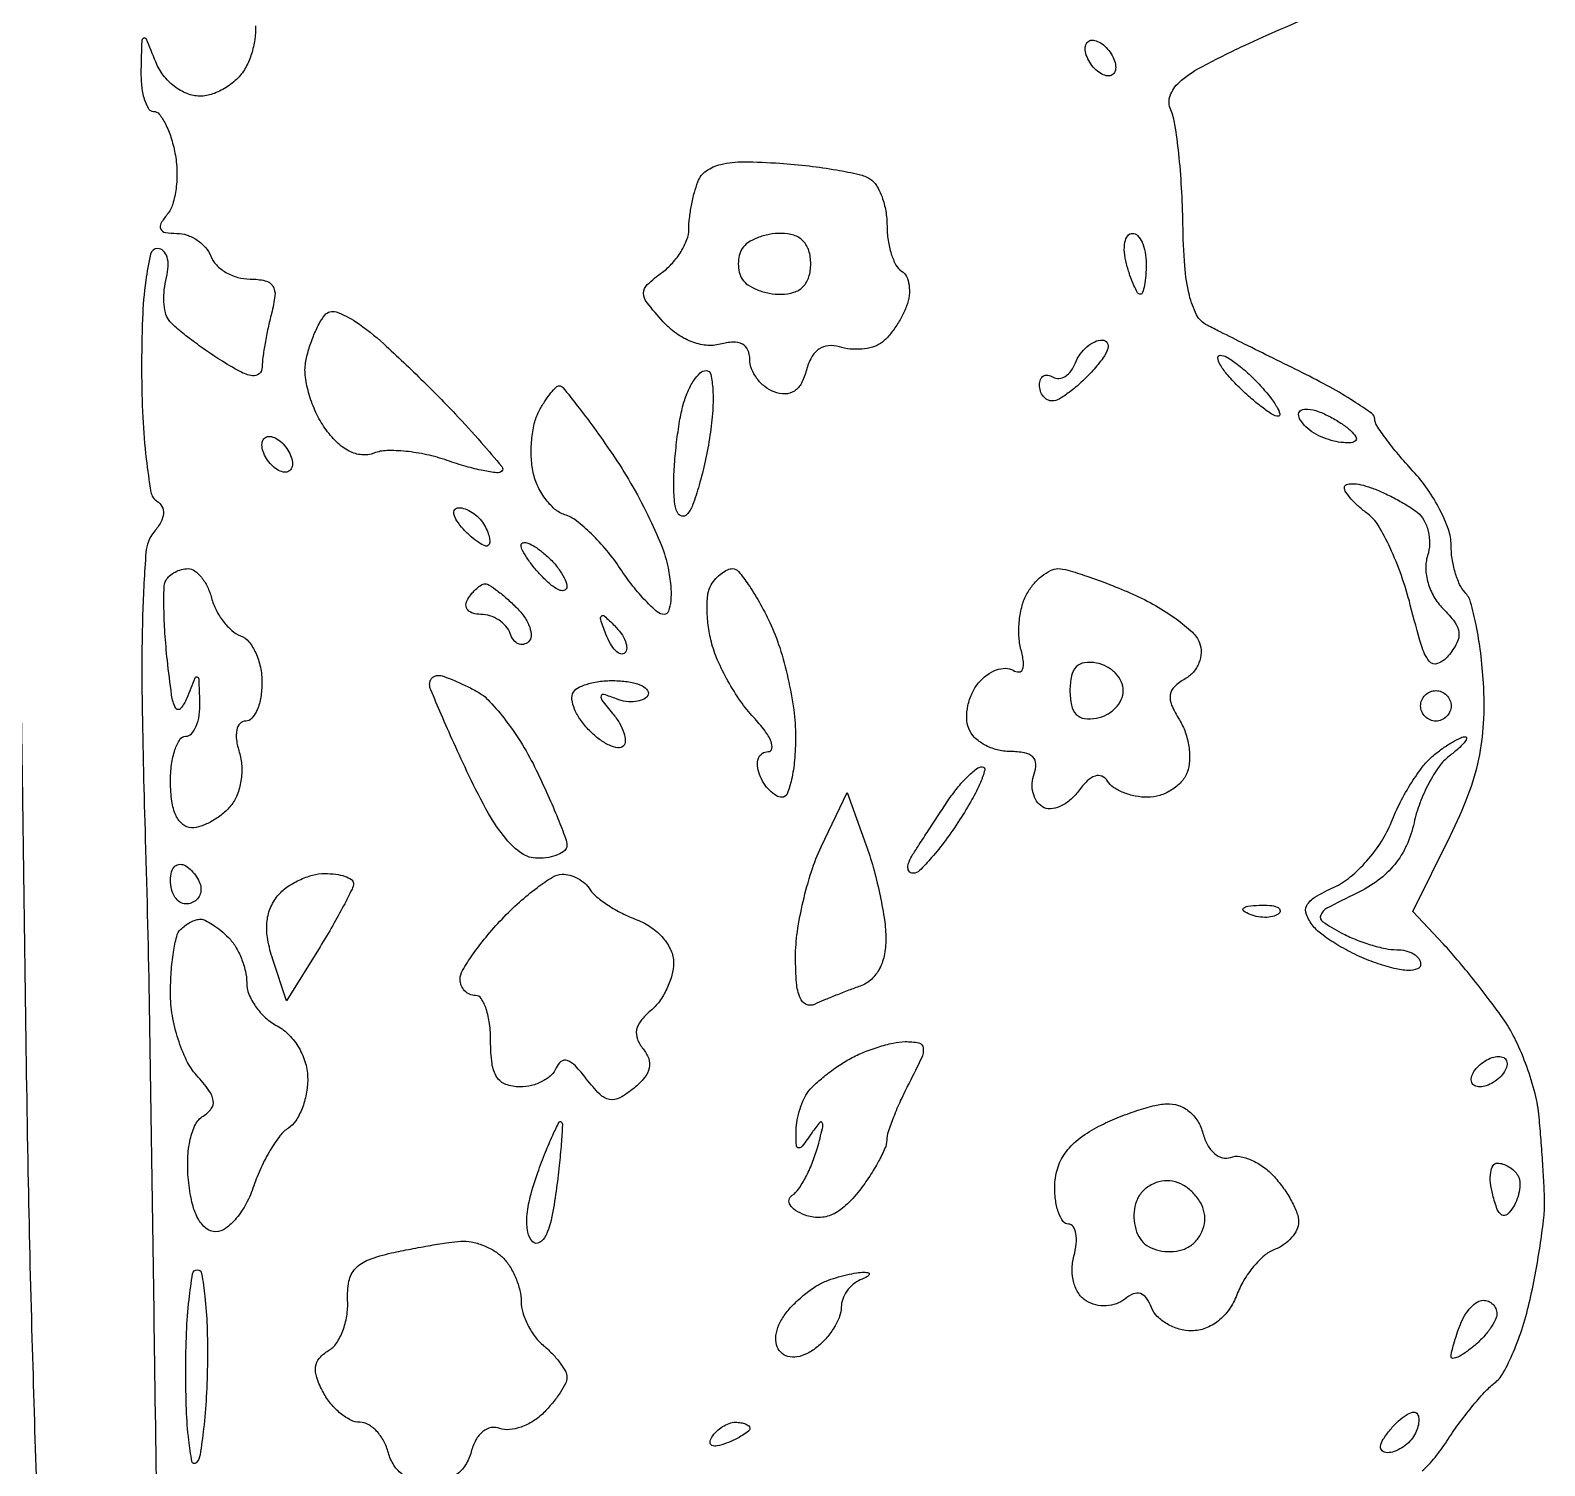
# Model space of a CAD drawing. Extents: x 0 to 102, y 0 to 135.
# Drawn here: x 70.71 to 79.11, y 29.62 to 37.59 of the extents above; entities that cross this region are included whole.
import ezdxf

# ---------------------------------------------------------------- set-up
doc = ezdxf.new("R2010")
doc.units = 0
doc.header["$MEASUREMENT"] = 0

msp = doc.modelspace()

# ---------------------------------------------------------------- linework, layer by layer
for points in [[(71.2948, 38.399682, 0.000085), (71.307258, 37.847058, 0.026541)], [(78.433529, 29.593312, 0.034637), (78.504532, 29.668891, 0.028961), (78.569136, 29.75805, -0.01548), (78.634581, 29.853692, -0.013898), (78.708128, 29.948683, -0.014083), (78.778891, 30.030215, -0.041831), (78.833295, 30.080314, 0.102384), (78.883191, 30.138819, 0.024682), (78.939198, 30.253961, 0.024312), (78.991525, 30.395221, 0.022018), (79.031873, 30.545614, 0.009092), (79.063529, 30.701857, 0.008835), (79.089814, 30.860645, 0.008774), (79.107997, 31.000995, 0.032148), (79.112208, 31.0905, 0.008768), (79.109242, 31.175688, 0.003119), (79.102111, 31.297291, 0.003094), (79.092624, 31.430692, 0.003645), (79.081939, 31.55687, 0.039247), (79.05936, 31.688233, 0.024469), (79.013526, 31.837669, 0.024499), (78.953488, 31.981467, 0.040277), (78.887446, 32.095481, 0.010119), (78.811134, 32.201082, 0.006751), (78.719697, 32.319018, 0.006798), (78.627888, 32.431029, 0.013233), (78.5511, 32.517412), (78.3819, 32.6979), (78.590327, 33.1209, 0.023161), (78.688319, 33.345436, 0.038138), (78.747317, 33.5439, 0.039892), (78.773885, 33.742517, 0.02849), (78.773047, 33.9669, 0.015633), (78.757568, 34.134751, 0.019501), (78.732282, 34.289252, 0.018079), (78.701817, 34.415177, 0.123185), (78.670371, 34.47027, -0.084368), (78.640801, 34.513916, -0.035514), (78.61601, 34.58056, -0.033853), (78.599077, 34.657204, -0.037459), (78.5934, 34.732866, 0.085031), (78.578681, 34.81879, 0.03414), (78.531272, 34.928601, 0.032549), (78.462839, 35.042534, 0.035375), (78.3819, 35.143305, -0.012), (78.300892, 35.235035, -0.016269), (78.232528, 35.321881, -0.013207), (78.180684, 35.396387, -0.146412), (78.1704, 35.430754, 0.243124), (78.154112, 35.462271, 0.011558), (78.052357, 35.530947, 0.016789), (77.922545, 35.608233, 0.011073), (77.76855, 35.688655, -0.000397), (77.605396, 35.769475, -0.000436), (77.447467, 35.848035, -0.000406), (77.312602, 35.915406, -0.002213), (77.2398, 35.952251, -0.156474), (77.181287, 36.010528, -0.060624), (77.140959, 36.11902, -0.040232), (77.115655, 36.281631, -0.014635), (77.105228, 36.514841, 0.010626), (77.097873, 36.715347, 0.012204), (77.08212, 36.906275, 0.01136), (77.061213, 37.066872, 0.066239), (77.037335, 37.148542, -0.191428), (77.034365, 37.225711, -0.126047), (77.084453, 37.300423, -0.059218), (77.203605, 37.383902, -0.013241), (77.425707, 37.495707, -0.007063), (77.620677, 37.584124, -0.005444), (77.835718, 37.675229, -0.005507)], [(71.958843, 37.613725, -0.042335), (71.954592, 37.538111, -0.040428), (71.936654, 37.458488, -0.047284), (71.90672, 37.387071, -0.071817), (71.860788, 37.324703, -0.05652), (71.795454, 37.271902, -0.057643), (71.721594, 37.236075, -0.084317), (71.650497, 37.224, -0.09606), (71.57884, 37.237895, -0.069247), (71.508042, 37.278557, -0.065374), (71.44728, 37.339902, -0.067069), (71.405036, 37.41435, 0.003715), (71.353333, 37.54027, 0.437793), (71.338453, 37.545675, 0.271587), (71.327558, 37.528433, 0.002527), (71.323162, 37.37205, 0.030459), (71.326538, 37.282915, 0.047798), (71.341329, 37.207741, 0.0615), (71.364178, 37.155549, 0.264765), (71.392538, 37.1394, -0.229032), (71.424321, 37.124035, -0.049049), (71.45844, 37.071059, -0.041985), (71.489376, 36.995852, -0.029173), (71.511937, 36.90675, -0.040199), (71.522564, 36.809917, -0.038707), (71.517789, 36.711377, -0.041294), (71.499595, 36.625316, -0.100366), (71.469141, 36.56835, 0.042493), (71.434049, 36.517718, 0.250449), (71.433102, 36.486515, 0.242025), (71.45867, 36.46766, 0.040144), (71.521596, 36.4626, -0.082472), (71.578723, 36.453113, -0.065872), (71.634715, 36.425323, -0.066389), (71.681134, 36.384212, -0.086961), (71.710206, 36.3357, 0.103398), (71.741481, 36.287172, 0.066728), (71.79454, 36.246077, 0.062921), (71.860283, 36.218276, 0.068706), (71.928918, 36.2088, -0.053508), (72.012246, 36.199857, -0.202251), (72.054248, 36.170316, -0.170461), (72.066536, 36.115638, -0.03632), (72.047922, 36.01845, 0.011812), (72.028308, 35.937675, 0.01033), (72.011556, 35.852378, 0.010441), (71.999621, 35.774672, 0.030205), (71.995755, 35.7204, -0.205922), (71.979037, 35.682649, -0.233778), (71.941393, 35.67148, -0.082259), (71.872784, 35.695367, -0.016887), (71.76195, 35.760746, -0.011354), (71.66899, 35.82291, -0.012545), (71.582048, 35.887267, -0.011985), (71.510739, 35.945676, -0.060873), (71.476219, 35.983561, -0.102515), (71.458738, 36.023449, -0.040189), (71.451009, 36.083318, -0.037644), (71.452863, 36.151483, -0.038351), (71.464936, 36.218165, 0.052136), (71.474285, 36.27936, 0.086388), (71.467794, 36.331048, 0.12411), (71.447126, 36.365201, 0.197409), (71.415971, 36.378, 0.347936), (71.376492, 36.346744, 0.024994), (71.349547, 36.199901, 0.02358), (71.331692, 35.988727, 0.009849), (71.326692, 35.702987, 0.011533), (71.333321, 35.440602, 0.017034), (71.352273, 35.211096, 0.012322), (71.378622, 35.025593, 0.216145), (71.411695, 34.976355, -0.132777), (71.4398, 34.94638, -0.144741), (71.447783, 34.907342, -0.104276), (71.433482, 34.860034, -0.047875), (71.397091, 34.806504, 0.155429), (71.350567, 34.691472, 0.011658), (71.332601, 34.350385, 0.011458), (71.329431, 33.854775, 0.003446), (71.347085, 33.100885, -0.003599), (71.369016, 32.151866, -0.000512), (71.398026, 30.20293, -0.000583), (71.427304, 27.896902, -0.000497)], [(70.697032, 29.285633, -0.11375), (70.7256, 29.3139, 0.088446), (70.75528, 29.340461, 0.09481), (70.773077, 29.375042, 0.09999), (70.776315, 29.4122, 0.110747), (70.764547, 29.446225, -0.131431), (70.744384, 29.513254, -0.000496), (70.720055, 30.327975, -0.002522), (70.698001, 31.253773, -0.001577), (70.681067, 32.337929, 0.000508), (70.666426, 33.423983, 0.000801), (70.651424, 34.355936, 0.00018), (70.63665, 35.17397, 0.034334)], [(72.77806, 29.570947, -0.088494), (72.72696, 29.624869, -0.081738), (72.695913, 29.6946, 0.059366), (72.670493, 29.759297, 0.064885), (72.631159, 29.814097, 0.073515), (72.584519, 29.851192, 0.132041), (72.53761, 29.8638, -0.116974), (72.48753, 29.875679, -0.054487), (72.431167, 29.912176, -0.049745), (72.37759, 29.965489, -0.049308), (72.335417, 30.028483, -0.037778), (72.298817, 30.111358, -0.115928), (72.292153, 30.171959, -0.150806), (72.313504, 30.219687, -0.080835), (72.363776, 30.261133, 0.11346), (72.407671, 30.302363, 0.05618), (72.443058, 30.370585, 0.051544), (72.465333, 30.453234, 0.052276), (72.470085, 30.538294, -0.058339), (72.477408, 30.645974, -0.140679), (72.512814, 30.71673, -0.118182), (72.585117, 30.765355, -0.035151), (72.7137, 30.803234, -0.006177), (72.820486, 30.825311, -0.005579), (72.931466, 30.845546, -0.005596), (73.031295, 30.861452, -0.017658), (73.09863, 30.868991, -0.069269), (73.156266, 30.865405, -0.043604), (73.221062, 30.846238, -0.043045), (73.282776, 30.815602, -0.059714), (73.33128, 30.77748, -0.058676), (73.370156, 30.728226, -0.038987), (73.402978, 30.664092, -0.039045), (73.425384, 30.595806, -0.059819), (73.4328, 30.534039, 0.074156), (73.442052, 30.472001, 0.04456), (73.470077, 30.40287, 0.043569), (73.511136, 30.337567, 0.057488), (73.5597, 30.2868, -0.02911), (73.608269, 30.24147, -0.032564), (73.649323, 30.192386, -0.03449), (73.67822, 30.14655, -0.124017), (73.6866, 30.113284, -0.117377), (73.67836, 30.078669, -0.028096), (73.648604, 30.027123, -0.027343), (73.606763, 29.970263, -0.024087), (73.557252, 29.915737, -0.055817), (73.499357, 29.869503, -0.055636), (73.432608, 29.837161, -0.060942), (73.367439, 29.822703, -0.116266), (73.31457, 29.829879, 0.142426), (73.266398, 29.833909, 0.12268), (73.220368, 29.812035, 0.096646), (73.181856, 29.765404, 0.06054), (73.155738, 29.699385, -0.077719), (73.124168, 29.626928, -0.089808), (73.073157, 29.571637, -0.088603)]]:
    msp.add_lwpolyline(points, format="xyb")
for points in [[(76.6476, 37.5201, -0.064269), (76.679962, 37.493827, -0.051777), (76.707349, 37.458322, -0.053414), (76.725979, 37.419442, -0.085235), (76.7322, 37.383214, -0.117858), (76.725496, 37.35517, -0.186277), (76.707349, 37.338824, -0.154201), (76.67995, 37.33721, -0.076764), (76.6476, 37.3509, -0.064269), (76.615238, 37.377173, -0.051777), (76.587851, 37.412678, -0.053414), (76.569221, 37.451558, -0.085235), (76.563, 37.487786, -0.117858), (76.569704, 37.51583, -0.186277), (76.587851, 37.532176, -0.154201), (76.61525, 37.53379, -0.076764)], [(74.869087, 36.851594, -0.011632), (75.031128, 36.836445, -0.013876), (75.182972, 36.814391, -0.012672), (75.309141, 36.789167, -0.082916), (75.368713, 36.76481, -0.119221), (75.404987, 36.728136, -0.048512), (75.435445, 36.664373, -0.044371), (75.456209, 36.586318, -0.042855), (75.4632, 36.5049, 0.036906), (75.469172, 36.424098, 0.040938), (75.486966, 36.347892, 0.044929), (75.512988, 36.286517, 0.132368), (75.544105, 36.253384, -0.143677), (75.57103, 36.223407, -0.077016), (75.585504, 36.175376, -0.066198), (75.585896, 36.117342, -0.057005), (75.571426, 36.058041, -0.035581), (75.544248, 35.997885, -0.028456), (75.506918, 35.937323, -0.029275), (75.465707, 35.885071, -0.062287), (75.427071, 35.851181, -0.083382), (75.382324, 35.8307, -0.045235), (75.322555, 35.820289, -0.043434), (75.25808, 35.820596, -0.052466), (75.198737, 35.832404, 0.097709), (75.137226, 35.838976, 0.13266), (75.085049, 35.819804, 0.114314), (75.044305, 35.774023, 0.061032), (75.016216, 35.703223, -0.056548), (74.988201, 35.630727, -0.125505), (74.948916, 35.586955, -0.148522), (74.89823, 35.571566, -0.091829), (74.836529, 35.583002, -0.075629), (74.785024, 35.612313, -0.064678), (74.741377, 35.657032, -0.066831), (74.711856, 35.70973, -0.094573), (74.7018, 35.762418, 0.102768), (74.690908, 35.814851, 0.173017), (74.660545, 35.847295, 0.132515), (74.609523, 35.858298, 0.051212), (74.537407, 35.847144, -0.090565), (74.459887, 35.841308, -0.067642), (74.376476, 35.861771, -0.061762), (74.294495, 35.906453, -0.053261), (74.22128, 35.971818, -0.016302), (74.131881, 36.07732, -0.164688), (74.112737, 36.130772, -0.212902), (74.132713, 36.177748, -0.029462), (74.216473, 36.246917, 0.05208), (74.272684, 36.297775, 0.045166), (74.32024, 36.361511, 0.047523), (74.352769, 36.42787, 0.090446), (74.3634, 36.486157, -0.030052), (74.367006, 36.546102, -0.01721), (74.378168, 36.617728, -0.017148), (74.394405, 36.68923, -0.027211), (74.413673, 36.748972, -0.147192), (74.460583, 36.809578, -0.099875), (74.54079, 36.845466, -0.057032), (74.668273, 36.859248, -0.015929)], [(74.875993, 36.4626, 0.046881), (74.809302, 36.456333, 0.046318), (74.744663, 36.437749, 0.050262), (74.691312, 36.410449, 0.111412), (74.6595, 36.378, 0.079461), (74.64339, 36.339356, 0.059169), (74.637932, 36.2934, 0.059169), (74.64339, 36.247444, 0.079461), (74.6595, 36.2088, 0.111412), (74.691312, 36.176351, 0.050262), (74.744663, 36.149051, 0.046318), (74.809302, 36.130467, 0.046881), (74.875993, 36.1242, 0.077002), (74.946835, 36.135175, 0.12387), (74.998524, 36.167143, 0.121293), (75.02962, 36.220335, 0.072026), (75.0402, 36.2934, 0.072026), (75.02962, 36.366465, 0.121293), (74.998524, 36.419657, 0.12387), (74.946835, 36.451625, 0.077002)], [(76.82472, 36.4626, -0.206609), (76.854033, 36.449947, -0.082769), (76.878875, 36.412898, -0.063112), (76.89577, 36.358173, -0.043375), (76.9014, 36.2934, -0.018041), (76.899059, 36.228542, -0.029316), (76.891873, 36.173902, -0.029396), (76.881627, 36.133468, -0.326917), (76.868967, 36.1242, -0.269386), (76.853987, 36.132902, -0.023188), (76.833064, 36.173902, -0.025621), (76.811594, 36.228564, -0.016817), (76.792287, 36.2934, -0.040966), (76.780899, 36.358231, -0.070464), (76.783563, 36.412898, -0.106581), (76.799017, 36.449272, -0.24384)], [(72.890486, 35.640383, -0.006802), (73.067581, 35.459852, -0.011308), (73.211223, 35.302403, -0.005039), (73.326017, 35.168002, -0.388496), (73.324867, 35.142067, -0.232228), (73.298858, 35.133187, -0.016972), (73.22208, 35.145677, -0.020906), (73.127821, 35.168447, -0.014152), (73.02246, 35.201864, 0.029919), (72.909526, 35.233802, 0.028941), (72.792328, 35.252466, 0.030215), (72.687468, 35.256625, 0.086625), (72.616184, 35.24265, -0.114568), (72.548761, 35.233268, -0.096063), (72.479251, 35.253362, -0.077028), (72.410037, 35.303479, -0.044783), (72.343741, 35.382055, -0.044619), (72.294232, 35.468096, -0.03644), (72.25679, 35.567531, -0.037781), (72.235871, 35.664844, -0.075133), (72.236953, 35.7435, -0.030828), (72.253421, 35.815323, -0.023802), (72.27981, 35.891222, -0.024328), (72.311407, 35.959962, -0.051708), (72.343592, 36.008785, -0.315337), (72.406045, 36.026319, -0.063981), (72.514759, 35.971775, -0.036448), (72.670339, 35.849609, -0.010718)], [(76.658057, 35.8704, -0.260175), (76.684308, 35.855748, -0.217045), (76.688351, 35.823628, -0.082207), (76.661501, 35.77028, -0.026312), (76.6053, 35.7012, -0.021385), (76.541433, 35.636423, -0.02603), (76.476157, 35.581702, -0.026046), (76.417723, 35.542279, -0.136196), (76.380688, 35.532, -0.124527), (76.353424, 35.538897, -0.100781), (76.3302, 35.558318, -0.090478), (76.314592, 35.587368, -0.078295), (76.3092, 35.621593, -0.093902), (76.314998, 35.652194, -0.172183), (76.331447, 35.671118, -0.17347), (76.356044, 35.675359, -0.095482), (76.384935, 35.664379, 0.160704), (76.417591, 35.656564, 0.122111), (76.452673, 35.668455, 0.094924), (76.484996, 35.699122, 0.064087), (76.50918, 35.743986, -0.063916), (76.535214, 35.79232, -0.06135), (76.572923, 35.833266, -0.066239), (76.616067, 35.861023, -0.110297)], [(77.311288, 35.7858, -0.136196), (77.348323, 35.775521, -0.026046), (77.406757, 35.736098, -0.02603), (77.472033, 35.681377, -0.021385), (77.5359, 35.6166, -0.016975), (77.590818, 35.551613, -0.036007), (77.627766, 35.497102, -0.063373), (77.64328, 35.460114, -0.495869), (77.633612, 35.4474, -0.144667), (77.602873, 35.456484, -0.017734), (77.544775, 35.497102, -0.019802), (77.477846, 35.551804, -0.015149), (77.409, 35.6166, -0.019916), (77.348957, 35.681626, -0.045541), (77.310502, 35.736098, -0.099968), (77.298617, 35.771435, -0.451366)], [(74.458867, 35.7012, -0.354584), (74.485093, 35.679926, -0.036951), (74.496456, 35.595582, -0.03294), (74.495782, 35.479505, -0.019434), (74.480483, 35.34165, -0.015338), (74.454352, 35.198102, -0.018051), (74.420589, 35.064109, -0.017173), (74.38444, 34.954023, -0.098081), (74.352583, 34.90173, -0.272492), (74.32398, 34.893006, -0.236599), (74.29972, 34.913468, -0.07864), (74.284131, 34.974904, -0.024048), (74.279955, 35.07093, -0.01665), (74.284108, 35.180385, -0.011703), (74.295756, 35.303104, -0.011825), (74.312452, 35.42016, -0.024131), (74.332122, 35.51085, -0.034886), (74.357211, 35.58372, -0.046562), (74.390396, 35.645285, -0.054825), (74.426221, 35.68808, -0.193429)], [(73.64444, 35.6166, -0.227337), (73.664855, 35.606812, -0.00381), (73.744609, 35.505943, -0.008959), (73.835851, 35.384283, -0.005733), (73.937652, 35.239894, -0.019726), (74.040657, 35.076758, -0.017087), (74.135843, 34.898119, -0.017423), (74.210917, 34.730263, -0.047116), (74.248391, 34.605394, -0.026186), (74.262824, 34.50658, -0.044952), (74.26306, 34.423398, -0.060814), (74.250826, 34.365574, -0.321462), (74.225925, 34.347843, -0.179063), (74.187587, 34.362171, -0.023908), (74.123942, 34.422642, -0.025192), (74.052906, 34.504824, -0.018717), (73.9827, 34.602135, 0.026671), (73.907727, 34.702648, 0.026644), (73.822456, 34.794642, 0.027632), (73.739567, 34.866581, 0.087424), (73.674789, 34.900729, -0.103013), (73.618865, 34.932455, -0.056081), (73.565555, 34.991144, -0.052423), (73.52269, 35.065901, -0.056807), (73.497713, 35.145972, -0.041997), (73.488576, 35.232715, -0.032828), (73.492804, 35.32736, -0.033764), (73.508644, 35.415521, -0.06633), (73.534877, 35.481635, -0.017898), (73.566288, 35.533331, -0.025029), (73.598217, 35.576954, -0.023203), (73.627056, 35.60929, -0.201699)], [(77.923846, 35.443522, -0.024012), (77.988827, 35.404622, -0.04293), (78.037463, 35.365833, -0.059538), (78.065075, 35.33257, -0.353534), (78.062854, 35.311654, -0.177582), (78.039256, 35.30072, -0.043102), (77.995581, 35.300884, -0.038881), (77.942373, 35.309887, -0.030275), (77.886409, 35.32756, -0.045871), (77.833228, 35.353781, -0.052368), (77.788234, 35.3883, -0.059778), (77.757399, 35.425483, -0.144219), (77.7474, 35.459428, -0.301931), (77.761995, 35.481394, -0.122555), (77.799208, 35.48717, -0.067322), (77.85611, 35.474186, -0.033165)], [(72.0792, 35.3205, -0.064269), (72.111562, 35.294227, -0.051777), (72.138949, 35.258722, -0.053414), (72.157579, 35.219842, -0.085235), (72.1638, 35.183614, -0.117858), (72.157096, 35.15557, -0.186277), (72.138949, 35.139224, -0.154201), (72.11155, 35.13761, -0.076764), (72.0792, 35.1513, -0.064269), (72.046838, 35.177573, -0.051777), (72.019451, 35.213078, -0.053414), (72.000821, 35.251958, -0.085235), (71.9946, 35.288186, -0.117858), (72.001304, 35.31623, -0.186277), (72.019451, 35.332576, -0.154201), (72.04685, 35.33419, -0.076764)], [(78.14925, 35.050912, -0.022083), (78.213788, 35.02464, -0.014656), (78.285435, 34.989136, -0.014765), (78.353108, 34.950487, -0.027689), (78.40496, 34.914723, -0.101664), (78.442395, 34.871082, -0.067963), (78.466309, 34.809544, -0.064491), (78.473692, 34.740247, -0.071285), (78.462627, 34.673796, 0.085411), (78.452735, 34.602002, 0.062751), (78.465466, 34.522519, 0.060286), (78.498474, 34.445434, 0.065188), (78.548237, 34.380677, -0.036439), (78.61355, 34.305082, -0.132744), (78.636619, 34.246607, -0.150678), (78.625678, 34.188876, -0.051629), (78.577809, 34.117314, -0.127011), (78.518916, 34.074787, -0.337636), (78.47204, 34.088191, -0.089192), (78.428779, 34.174821, -0.008864), (78.367176, 34.399593, 0.022118), (78.317526, 34.563571, 0.024336), (78.254911, 34.717254, 0.024727), (78.189086, 34.842162, 0.101592), (78.131887, 34.905192, -0.023718), (78.081854, 34.945553, -0.029495), (78.039589, 34.987801, -0.030268), (78.009276, 35.026371, -0.152564), (78.0012, 35.052221, -0.321188), (78.012414, 35.067878, -0.084329), (78.04469, 35.073067, -0.054034), (78.092472, 35.067461, -0.029426)], [(73.086072, 34.9398, -0.09137), (73.121913, 34.933195, -0.053114), (73.161031, 34.913295, -0.050715), (73.197296, 34.884085, -0.059523), (73.224779, 34.849571, -0.035542), (73.243954, 34.812964, -0.048561), (73.255461, 34.777582, -0.058346), (73.258423, 34.748303, -0.201491), (73.250921, 34.731204, -0.297152), (73.232547, 34.727822, -0.045304), (73.197957, 34.746102, -0.03842), (73.156164, 34.778106, -0.023968), (73.112215, 34.821433, -0.036357), (73.076013, 34.866946, -0.09576), (73.059537, 34.90503, -0.218285), (73.064733, 34.929114, -0.236389)], [(73.5597, 34.686, -0.034033), (73.608261, 34.639774, -0.035584), (73.649323, 34.588036, -0.038054), (73.677929, 34.538494, -0.112363), (73.6866, 34.500398, -0.292116), (73.674862, 34.482021, -0.19907), (73.649323, 34.480975, -0.078501), (73.608512, 34.503735, -0.030007), (73.5597, 34.547014, -0.021226), (73.51112, 34.599904, -0.025202), (73.470077, 34.653881, -0.025246), (73.440577, 34.702079, -0.125339), (73.4328, 34.732616, -0.367029), (73.443828, 34.745616, -0.129665), (73.470077, 34.743137, -0.059248), (73.510943, 34.722358, -0.025998)], [(71.584513, 34.6014, -0.158417), (71.621153, 34.589492, -0.06741), (71.658877, 34.553417, -0.057223), (71.691936, 34.500546, -0.047209), (71.714757, 34.438052, 0.054344), (71.739875, 34.372191, 0.046194), (71.779753, 34.309323, 0.048392), (71.827508, 34.258502, 0.088576), (71.876037, 34.229207, -0.1321), (71.921448, 34.196161, -0.062752), (71.959772, 34.134167, -0.05572), (71.985797, 34.054844, -0.05147), (71.9946, 33.969555, -0.040261), (71.987987, 33.887557, -0.059591), (71.968074, 33.818308, -0.078373), (71.938851, 33.771223, -0.218088), (71.904299, 33.7554, 0.208334), (71.873103, 33.741812, 0.137905), (71.854963, 33.706549, 0.085503), (71.853276, 33.651191, 0.041823), (71.868989, 33.58214, -0.065242), (71.882474, 33.50676, -0.051047), (71.877878, 33.423691, -0.052308), (71.857008, 33.345803, -0.081783), (71.822031, 33.28604, -0.049633), (71.774412, 33.239037, -0.041905), (71.715796, 33.199284, -0.043803), (71.655566, 33.172052, -0.08447), (71.603541, 33.1632, -0.178798), (71.555102, 33.181094, -0.108578), (71.517862, 33.23041, -0.072829), (71.494467, 33.310243, -0.03493), (71.487, 33.417, -0.031626), (71.493156, 33.514227, -0.048861), (71.511851, 33.596246, -0.06271), (71.539091, 33.653071, -0.254951), (71.5716, 33.6708, 0.213708), (71.603486, 33.685081, 0.084397), (71.629602, 33.726715, 0.063338), (71.646329, 33.788271, 0.042539), (71.650254, 33.86115, 0.003071), (71.645561, 33.986659, 0.321665), (71.635485, 33.999485, 0.382809), (71.622085, 33.993033, 0.00353), (71.577371, 33.8823, -0.080018), (71.543101, 33.82466, -0.537957), (71.515875, 33.827733, -0.0841), (71.493193, 33.900163, -0.007202), (71.469593, 34.0938, -0.009833), (71.45644, 34.244238, -0.013102), (71.45077, 34.381308, -0.01036), (71.451404, 34.494823, -0.117297), (71.462868, 34.53795, -0.092027), (71.482379, 34.562232, -0.057461), (71.512675, 34.582762, -0.055133), (71.548502, 34.596683, -0.06521)], [(74.606524, 34.6014, -0.22444), (74.638867, 34.586112, -0.020802), (74.69356, 34.513577, -0.023608), (74.753763, 34.416967, -0.016274), (74.813031, 34.30243, -0.034951), (74.867684, 34.163623, -0.021053), (74.91372, 33.99272, -0.021035), (74.945303, 33.818133, -0.034238), (74.9556, 33.66793, -0.021226), (74.950138, 33.53933, -0.034158), (74.933408, 33.430962, -0.037699), (74.909391, 33.352442, -0.308953), (74.880051, 33.3324, -0.13875), (74.847573, 33.34159, -0.061199), (74.81239, 33.369677, -0.053891), (74.780035, 33.410757, -0.048303), (74.755806, 33.4593, -0.06744), (74.744352, 33.507841, -0.115166), (74.749818, 33.548923, -0.152414), (74.77099, 33.575974, -0.152212), (74.803802, 33.5862, 0.362621), (74.824247, 33.603272, 0.146421), (74.819899, 33.642115, 0.061559), (74.784396, 33.703379, 0.025705), (74.722818, 33.77655, -0.036129), (74.650639, 33.866037, -0.024002), (74.580728, 33.977913, -0.024188), (74.523048, 34.093701, -0.04267), (74.488607, 34.194742, -0.029045), (74.471041, 34.288528, -0.030772), (74.46491, 34.381919, -0.032348), (74.469793, 34.462332, -0.107476), (74.487328, 34.511992, -0.047077), (74.513204, 34.546195, -0.046405), (74.545136, 34.575136, -0.050334), (74.578043, 34.594995, -0.111052)], [(76.411877, 34.6014, -0.071664), (76.466476, 34.593534, -0.010635), (76.572792, 34.559778, -0.011794), (76.697428, 34.513958, -0.009908), (76.827298, 34.459708, -0.025276), (76.953834, 34.396059, -0.028228), (77.068537, 34.322046, -0.029223), (77.157864, 34.248634, -0.115017), (77.197558, 34.190042, -0.101738), (77.206529, 34.135705, -0.085289), (77.194371, 34.078468, -0.082841), (77.163275, 34.027151, -0.08785), (77.117747, 33.989922, 0.061334), (77.058312, 33.946339, 0.170036), (77.034771, 33.900977, 0.139385), (77.042431, 33.844633, 0.036551), (77.085366, 33.763194, -0.057012), (77.118385, 33.69384, -0.045723), (77.137978, 33.613453, -0.047282), (77.142172, 33.534672, -0.081454), (77.128907, 33.470507, -0.094431), (77.09619, 33.417705, -0.066827), (77.042462, 33.372969, -0.064703), (76.976798, 33.342723, -0.075749), (76.909048, 33.3324, -0.048787), (76.84111, 33.339045, -0.047141), (76.774923, 33.358738, -0.050927), (76.720021, 33.387684, -0.107984), (76.686771, 33.422063, 0.152195), (76.655924, 33.448854, 0.187872), (76.618151, 33.450428, 0.112507), (76.574007, 33.423131, 0.040404), (76.525412, 33.366838, -0.058813), (76.477921, 33.315743, -0.07357), (76.423053, 33.281529, -0.088564), (76.369568, 33.268779, -0.153932), (76.325729, 33.279885, -0.111075), (76.293534, 33.311406, -0.081909), (76.273525, 33.357282, -0.076592), (76.268485, 33.410199, -0.077269), (76.279646, 33.462009, 0.096705), (76.289311, 33.517125, 0.203064), (76.27191, 33.556102, 0.144706), (76.225532, 33.579242, 0.043875), (76.146396, 33.5862, -0.065277), (76.073565, 33.595749, -0.061827), (76.004205, 33.623793, -0.066418), (75.948597, 33.665228, -0.108264), (75.91638, 33.714177, -0.088753), (75.905228, 33.772362, -0.056249), (75.912144, 33.841248, -0.054317), (75.934925, 33.909773, -0.065904), (75.970921, 33.967046, -0.060509), (76.017139, 34.010729, -0.071461), (76.070074, 34.039212, -0.083606), (76.12134, 34.048761, -0.143702), (76.162912, 34.037339, 0.145045), (76.195364, 34.028515, 0.30573), (76.21571, 34.042917, 0.125274), (76.220378, 34.084371, 0.029675), (76.206689, 34.153155, -0.053178), (76.195326, 34.228584, -0.037546), (76.198052, 34.314316, -0.038015), (76.213319, 34.39688, -0.062925), (76.239866, 34.462484, -0.047293), (76.276592, 34.515625, -0.048087), (76.322463, 34.560593, -0.052678), (76.370147, 34.591435, -0.11775)], [(73.232336, 34.5168, -0.144103), (73.256336, 34.509736, -0.017961), (73.301412, 34.47834, -0.019964), (73.353306, 34.43601, -0.015313), (73.406614, 34.385871, -0.045258), (73.452037, 34.331386, -0.066639), (73.480296, 34.275948, -0.088558), (73.488095, 34.22813, -0.204566), (73.473589, 34.195521, -0.136675), (73.446255, 34.181395, -0.159513), (73.417328, 34.184619, -0.127131), (73.391082, 34.205855, -0.07378), (73.371868, 34.24185, 0.094581), (73.348094, 34.282275, 0.068599), (73.308522, 34.316536, 0.066597), (73.259804, 34.339686, 0.077808), (73.209257, 34.3476, -0.070719), (73.165342, 34.353843, -0.14589), (73.136446, 34.372451, -0.189552), (73.126861, 34.40005, -0.129002), (73.1367, 34.4322, -0.034163), (73.159905, 34.464576, -0.039114), (73.186361, 34.491949, -0.042811), (73.212093, 34.511055, -0.139164)], [(73.950898, 34.28556, -0.043285), (73.987665, 34.24214, -0.063152), (74.011229, 34.197958, -0.082976), (74.0189, 34.15977, -0.20742), (74.008661, 34.133861, -0.278911), (73.985973, 34.128275, -0.120343), (73.958246, 34.144976, -0.070189), (73.929087, 34.183414, -0.036269), (73.903539, 34.238201, -0.008399), (73.874261, 34.319156, -0.286372), (73.87867, 34.338194, -0.400052), (73.895016, 34.338591, -0.011214)], [(76.62645, 34.077695, 0.080835), (76.559458, 34.079633, 0.169023), (76.513471, 34.056432, 0.141833), (76.486776, 34.006003, 0.051314), (76.4784, 33.9246, 0.051314), (76.486776, 33.843197, 0.141833), (76.513471, 33.792768, 0.169023), (76.559458, 33.769567, 0.080835), (76.62645, 33.771505, 0.076985), (76.683021, 33.791766, 0.076288), (76.73101, 33.828238, 0.081628), (76.763303, 33.874862, 0.111169), (76.7745, 33.9246, 0.111169), (76.763303, 33.974338, 0.081628), (76.73101, 34.020962, 0.076288), (76.683021, 34.057434, 0.076985)], [(72.973062, 34.0092, -0.086071), (73.000696, 34.004407, -0.012197), (73.05472, 33.983588, -0.013594), (73.117954, 33.955394, -0.011201), (73.183838, 33.922011, -0.082289), (73.25796, 33.865005, -0.025543), (73.348812, 33.757121, -0.024771), (73.439647, 33.624149, -0.024929), (73.516677, 33.48312, -0.007075), (73.581758, 33.343404, -0.009417), (73.636685, 33.214548, -0.007075), (73.678846, 33.105834, -0.089187), (73.6866, 33.06271, -0.218193), (73.674554, 33.036419, -0.078332), (73.638702, 33.014183, -0.05956), (73.585977, 32.999032, -0.040234), (73.523544, 32.994, -0.152802), (73.436672, 33.021183, -0.068355), (73.347548, 33.103055, -0.045306), (73.251683, 33.242959, -0.017079), (73.142844, 33.454061, -0.003721), (73.059447, 33.633795, -0.005483), (72.989133, 33.792944, -0.002697), (72.931778, 33.928728, -0.098888), (72.9252, 33.961661, -0.099732), (72.928855, 33.979803, -0.098105), (72.939259, 33.995235, -0.09778), (72.954795, 34.005572, -0.098349)], [(73.974064, 33.979133, -0.033689), (74.04926, 33.96951, -0.068439), (74.105513, 33.950161, -0.124791), (74.134501, 33.924928, -0.29825), (74.135225, 33.897683, -0.15123), (74.109167, 33.874945, -0.076823), (74.066762, 33.863486, -0.065075), (74.015191, 33.864486, -0.054316), (73.962177, 33.878469, 0.015074), (73.891738, 33.90309, 0.427199), (73.876458, 33.894716, 0.234712), (73.881138, 33.871523, 0.008139), (73.940489, 33.797592, -0.039578), (73.97838, 33.743793, -0.05587), (74.00242, 33.690374, -0.070522), (74.010203, 33.64515, -0.206623), (73.998784, 33.616384, -0.239143), (73.969695, 33.606876, -0.069663), (73.923196, 33.620885, -0.053364), (73.868019, 33.653838, -0.035114), (73.812135, 33.70238, -0.042704), (73.763447, 33.760178, -0.054487), (73.729715, 33.82108, -0.065185), (73.714719, 33.875951, -0.174273), (73.722988, 33.915034, -0.146557), (73.755117, 33.943567, -0.046328), (73.816201, 33.96535, -0.041724), (73.892554, 33.978186, -0.035785)], [(78.5088, 33.9246, -0.099038), (78.541087, 33.918141, -0.097945), (78.568549, 33.899749, -0.097945), (78.586941, 33.872287, -0.099038), (78.5934, 33.84, -0.099038), (78.586941, 33.807713, -0.097945), (78.568549, 33.780251, -0.097945), (78.541087, 33.761859, -0.099038), (78.5088, 33.7554, -0.099038), (78.476513, 33.761859, -0.097945), (78.449051, 33.780251, -0.097945), (78.430659, 33.807713, -0.099038), (78.4242, 33.84, -0.099038), (78.430659, 33.872287, -0.097945), (78.449051, 33.899749, -0.097945), (78.476513, 33.918141, -0.099038)], [(78.67302, 33.668109, -0.504726), (78.679413, 33.658332, -0.085697), (78.666183, 33.63558, -0.038807), (78.632705, 33.601417, -0.016807), (78.583352, 33.561151, 0.076026), (78.526653, 33.502479, 0.032695), (78.469499, 33.409503, 0.031401), (78.420487, 33.300639, 0.036026), (78.388077, 33.191323, -0.052692), (78.346117, 33.065333, -0.06412), (78.280646, 32.959699, -0.062531), (78.189057, 32.872125, -0.046801), (78.069525, 32.799732, 0.007621), (77.903907, 32.716382, 0.181756), (77.869758, 32.6782, 0.352856), (77.881493, 32.641352, 0.023167), (77.984288, 32.580051, 0.027085), (78.060997, 32.544196, 0.021855), (78.146784, 32.51391, 0.022374), (78.228631, 32.492929, 0.051595), (78.291738, 32.4864, -0.058632), (78.342399, 32.480439, -0.077695), (78.385289, 32.462841, -0.096308), (78.414023, 32.436792, -0.161977), (78.4242, 32.406201, -0.309323), (78.406117, 32.379768, -0.099631), (78.356832, 32.371194, -0.054891), (78.278447, 32.381924, -0.022433), (78.175311, 32.412765, -0.026359), (78.072828, 32.454668, -0.023189), (77.970711, 32.508771, -0.023865), (77.883131, 32.566313, -0.062344), (77.828302, 32.617755, -0.077661), (77.790237, 32.681589, -0.222749), (77.793036, 32.731851, -0.137715), (77.837913, 32.778346, -0.025473), (77.944573, 32.833666, 0.06761), (78.034217, 32.890186, 0.038107), (78.126354, 32.980197, 0.037263), (78.207015, 33.087098, 0.049702), (78.262342, 33.195324, -0.025402), (78.311468, 33.304143, -0.022061), (78.373543, 33.412821, -0.022657), (78.438612, 33.506242, -0.058628), (78.49573, 33.56505, -0.017525), (78.548972, 33.605342, -0.021556), (78.601437, 33.638946, -0.020594), (78.647084, 33.663023, -0.125919)], [(75.991928, 33.5016, -0.493908), (76.005594, 33.483744, -0.034922), (75.98171, 33.414928, -0.028104), (75.934562, 33.319785, -0.014635), (75.865828, 33.206547, -0.014892), (75.787687, 33.093447, -0.020971), (75.71097, 32.997859, -0.017855), (75.643161, 32.925644, -0.193788), (75.607046, 32.910447, -0.220306), (75.587317, 32.919215, -0.181687), (75.579139, 32.940978, -0.098059), (75.585891, 32.975074, -0.043815), (75.607046, 33.015853, -0.002468), (75.641569, 33.069587, -0.000856), (75.691869, 33.146744, -0.000851), (75.747562, 33.23154, -0.00099), (75.8008, 33.311953, -0.022054), (75.853845, 33.384569, -0.028581), (75.90896, 33.445891, -0.028772), (75.959129, 33.490247, -0.168172)], [(75.345987, 33.071113, -0.01912), (75.386418, 32.944314, -0.014279), (75.421568, 32.801838, -0.014485), (75.446989, 32.66551, -0.031636), (75.456764, 32.559717, -0.051216), (75.449635, 32.462854, -0.075074), (75.422345, 32.38204, -0.087334), (75.376542, 32.32176, -0.10228), (75.31515, 32.284713, 0.006003), (75.250737, 32.261119, 0.004345), (75.179526, 32.233351, 0.004389), (75.112331, 32.205787, 0.009538), (75.06135, 32.183196, -0.221639), (75.014673, 32.183197, -0.190042), (74.980583, 32.21914, -0.077114), (74.960974, 32.303109, -0.018875), (74.9556, 32.445414, -0.036365), (74.965876, 32.586522, -0.020965), (74.997613, 32.753957, -0.02087), (75.043814, 32.92026, -0.032599), (75.098623, 33.058327), (75.241646, 33.359726)], [(71.5716, 32.9517, -0.06081), (71.603961, 32.925795, -0.051032), (71.631349, 32.891389, -0.053229), (71.649999, 32.854119, -0.089642), (71.6562, 32.819807, -0.105429), (71.649723, 32.789433, -0.099231), (71.631349, 32.763585, -0.096318), (71.603895, 32.746259, -0.092995), (71.5716, 32.7402, -0.153634), (71.539335, 32.750354, -0.097988), (71.511851, 32.778944, -0.080552), (71.493306, 32.821662, -0.062283), (71.487, 32.872093, -0.066118), (71.493198, 32.918761, -0.138808), (71.511851, 32.949883, -0.191142), (71.539482, 32.960832, -0.139169)], [(72.343359, 32.9094, -0.031942), (72.404207, 32.905509, -0.049278), (72.45554, 32.893695, -0.063374), (72.491073, 32.876476, -0.253468), (72.5022, 32.855936, -0.114138), (72.494385, 32.822149, -0.007123), (72.447751, 32.730077, -0.010229), (72.387846, 32.621336, -0.007396), (72.316843, 32.502557), (72.131486, 32.202643), (72.055045, 32.431966, -0.036042), (72.026979, 32.54202, -0.063219), (72.02216, 32.635731, -0.075187), (72.040508, 32.715901, -0.079579), (72.081561, 32.785344, -0.064633), (72.132641, 32.832834, -0.044375), (72.200934, 32.872959, -0.044475), (72.274994, 32.900298, -0.06628)], [(73.660457, 32.905326, -0.079774), (73.703114, 32.900235, -0.056017), (73.747923, 32.881819, -0.055478), (73.788017, 32.853636, -0.073555), (73.816725, 32.819582, 0.084151), (73.851731, 32.779788, 0.02702), (73.915644, 32.733444, 0.026089), (73.993628, 32.68867, 0.026432), (74.075518, 32.652476, -0.060646), (74.155338, 32.610466, -0.064782), (74.220778, 32.551313, -0.070968), (74.264029, 32.483045, -0.106153), (74.2788, 32.414253, -0.067281), (74.269419, 32.344852, -0.044522), (74.241217, 32.269401, -0.044301), (74.199832, 32.199608, -0.06366), (74.150857, 32.147134, 0.050963), (74.097329, 32.092616, 0.120827), (74.073579, 32.04136, 0.141405), (74.078064, 31.99025, 0.081241), (74.1096, 31.9365, -0.087136), (74.140617, 31.882189, -0.144002), (74.143709, 31.829857, -0.116689), (74.117274, 31.776415, -0.046633), (74.059188, 31.718268, -0.044396), (73.98046, 31.663945, -0.179429), (73.923825, 31.654795, -0.152043), (73.869143, 31.684433, -0.029401), (73.794637, 31.770493, 0.026289), (73.733909, 31.841529, 0.116725), (73.688234, 31.871355, 0.255068), (73.653706, 31.866017, 0.140736), (73.627542, 31.83075, -0.11681), (73.600381, 31.79029, -0.066173), (73.551913, 31.756064, -0.060387), (73.490706, 31.73288, -0.060436), (73.42575, 31.725, -0.089622), (73.347988, 31.739051, -0.162596), (73.298262, 31.779254, -0.111619), (73.271349, 31.853861, -0.030982), (73.2636, 31.9788, 0.031626), (73.257444, 32.076027, 0.048861), (73.238749, 32.158046, 0.06271), (73.211509, 32.214871, 0.254951), (73.179, 32.2326, -0.105536), (73.146721, 32.23949, -0.099249), (73.119251, 32.259036, -0.096289), (73.100839, 32.288241, -0.092899), (73.0944, 32.322595, -0.132731), (73.107626, 32.37154, -0.020032), (73.162741, 32.457927, -0.021287), (73.237969, 32.556778, -0.016958), (73.32705, 32.656921, -0.019123), (73.42351, 32.750763, -0.023273), (73.520956, 32.830677, -0.022721), (73.607501, 32.889239, -0.127953)], [(77.52885, 32.733521, -0.028489), (77.587747, 32.732591, -0.077125), (77.628354, 32.723224, -0.208169), (77.643797, 32.707603, -0.296942), (77.639888, 32.689087, -0.126455), (77.612229, 32.672739, -0.060344), (77.571172, 32.666042, -0.05415), (77.524003, 32.669208, -0.051402), (77.477737, 32.682409, -0.054073), (77.442487, 32.701152, -0.470617), (77.441028, 32.71657, -0.168741), (77.465711, 32.728526, -0.018894)], [(71.65338, 32.6556, -0.117315), (71.68057, 32.649131, -0.028117), (71.721042, 32.625778, -0.027359), (71.765681, 32.592939, -0.024111), (71.80848, 32.55408, -0.061203), (71.847363, 32.504304, -0.039095), (71.880179, 32.438524, -0.038899), (71.902568, 32.367858, -0.057331), (71.91, 32.303257, 0.0966), (71.922444, 32.239448, 0.05735), (71.959702, 32.171211, 0.054411), (72.01449, 32.10913, 0.061983), (72.0792, 32.0634, -0.078038), (72.145957, 32.01295, -0.061814), (72.200362, 31.940547, -0.060774), (72.236203, 31.855665, -0.069647), (72.2484, 31.768527, -0.047491), (72.240482, 31.685352, -0.046191), (72.217003, 31.604353, -0.049929), (72.182507, 31.53715, -0.108545), (72.141516, 31.496554, 0.089147), (72.094604, 31.453535, 0.027891), (72.040912, 31.37422, 0.02688), (71.989725, 31.277219, 0.026723), (71.949129, 31.1751, -0.041354), (71.907193, 31.077981, -0.050499), (71.852064, 30.995854, -0.058688), (71.792755, 30.939319, -0.162462), (71.738763, 30.9213, -0.173436), (71.684057, 30.940864, -0.099419), (71.639155, 30.995748, -0.06704), (71.606, 31.085562, -0.03115), (71.586474, 31.208528, -0.033149), (71.583001, 31.328575, -0.047032), (71.596983, 31.434412, -0.056315), (71.6258, 31.516438, -0.142672), (71.66771, 31.562914, 0.09293), (71.713158, 31.60432, 0.203732), (71.724339, 31.649113, 0.120277), (71.700624, 31.705712, 0.024853), (71.631686, 31.789947, -0.071736), (71.576176, 31.872436, -0.035538), (71.529502, 31.989953, -0.034358), (71.497649, 32.121065, -0.042435), (71.487, 32.246311, -0.017547), (71.49113, 32.363966, -0.022079), (71.503568, 32.472274, -0.020927), (71.521439, 32.560285, -0.136645), (71.5434, 32.5992, -0.041858), (71.568935, 32.620784, -0.036069), (71.598972, 32.639032, -0.037698), (71.628812, 32.651596, -0.080959)], [(75.563933, 31.976227, -0.057084), (75.639187, 31.968976, -0.327725), (75.66426, 31.940806, -0.13435), (75.6545, 31.885016, -0.010133), (75.585604, 31.74615, 0.012804), (75.538967, 31.650876, 0.014413), (75.499187, 31.55699, 0.013751), (75.469982, 31.475586, 0.072267), (75.46184, 31.4289, -0.097347), (75.451719, 31.38416, -0.02058), (75.416185, 31.312024, -0.020818), (75.367253, 31.230484, -0.018434), (75.309792, 31.149823, -0.040643), (75.233661, 31.065957, -0.082113), (75.159657, 31.016556, -0.102679), (75.085315, 30.999924, -0.095759), (75.00848, 31.013546, -0.046631), (74.955947, 31.039548, -0.110928), (74.924951, 31.06983, -0.203722), (74.919838, 31.098894, -0.195206), (74.937104, 31.123423, 0.099649), (74.971987, 31.157283, 0.028538), (75.011213, 31.222048, 0.027508), (75.048053, 31.301847, 0.026104), (75.076639, 31.3866, 0.006094), (75.10551, 31.494724, 0.147386), (75.104153, 31.525593, 0.585486), (75.090139, 31.528069, 0.018871), (75.047037, 31.4712, -0.007841), (74.99309, 31.396662, -0.236418), (74.972999, 31.3866, -0.39738), (74.96029, 31.398594, -0.014454), (74.958191, 31.4712, -0.040933), (74.962726, 31.526503, -0.028313), (74.976449, 31.587798, -0.028649), (74.996514, 31.645594, -0.05094), (75.020345, 31.68993, -0.053713), (75.055792, 31.731815, -0.019837), (75.113945, 31.78297, -0.019392), (75.182364, 31.834233, -0.022102), (75.2517, 31.877708, -0.029848), (75.326957, 31.914635, -0.022716), (75.413213, 31.946226, -0.023176), (75.497077, 31.968473, -0.048783)], [(78.857186, 31.8942, -0.117858), (78.88523, 31.887496, -0.186277), (78.901576, 31.869349, -0.154201), (78.90319, 31.84195, -0.076764), (78.8895, 31.8096, -0.064269), (78.863227, 31.777238, -0.051777), (78.827722, 31.749851, -0.053414), (78.788842, 31.731221, -0.085235), (78.752614, 31.725, -0.117858), (78.72457, 31.731704, -0.186277), (78.708224, 31.749851, -0.154201), (78.70661, 31.77725, -0.076764), (78.7203, 31.8096, -0.064269), (78.746573, 31.841962, -0.051777), (78.782078, 31.869349, -0.053414), (78.820958, 31.887979, -0.085235)], [(77.01507, 31.631426, -0.098359), (77.080288, 31.622327, -0.088113), (77.139954, 31.588916, -0.083039), (77.187224, 31.534895, -0.074482), (77.216538, 31.466415, 0.062357), (77.241982, 31.402773, 0.088447), (77.280297, 31.35552, 0.111911), (77.325145, 31.331591, 0.159754), (77.36987, 31.33381, -0.13502), (77.420983, 31.338835, -0.061828), (77.485638, 31.319264, -0.054699), (77.55297, 31.280109, -0.049848), (77.612551, 31.226183, -0.030479), (77.664158, 31.161659, -0.030077), (77.707788, 31.09106, -0.031516), (77.738241, 31.024729, -0.092107), (77.7474, 30.975433, -0.114057), (77.737528, 30.93272, -0.065837), (77.708219, 30.888542, -0.060438), (77.66502, 30.849661, -0.061501), (77.614019, 30.822507, 0.086763), (77.557425, 30.788621, 0.040819), (77.497487, 30.72762, 0.038829), (77.443554, 30.651656, 0.044143), (77.404613, 30.571362, -0.061553), (77.361561, 30.489917, -0.071842), (77.301797, 30.426107, -0.077601), (77.230744, 30.385442, -0.091483), (77.154639, 30.3714, -0.068315), (77.084437, 30.381037, -0.062804), (77.017239, 30.409311, -0.066702), (76.963047, 30.451104, -0.103935), (76.931165, 30.500459, 0.061557), (76.903252, 30.55287, 0.164093), (76.869541, 30.577615, 0.177714), (76.829643, 30.575864, 0.074415), (76.782933, 30.547599, -0.088651), (76.736121, 30.521051, -0.072243), (76.679506, 30.509881, -0.071043), (76.621125, 30.515225, -0.080284), (76.569181, 30.53678, -0.109553), (76.527012, 30.577818, -0.078191), (76.499779, 30.638042, -0.070252), (76.490471, 30.710162, -0.061039), (76.500648, 30.785741, 0.038867), (76.512916, 30.853898, 0.067203), (76.510972, 30.911354, 0.101947), (76.496049, 30.949691, 0.254381), (76.47048, 30.9636, -0.238521), (76.441078, 30.978472, -0.06993), (76.416325, 31.024372, -0.053544), (76.399394, 31.091246, -0.035257), (76.3938, 31.170484, -0.074061), (76.408503, 31.269204, -0.079967), (76.451262, 31.356536, -0.071816), (76.523756, 31.433072, -0.046116), (76.62645, 31.499909, -0.021378), (76.726963, 31.547481, -0.018246), (76.836575, 31.589091, -0.018636), (76.93913, 31.619589, -0.048615)], [(73.655096, 31.530904, -0.213642), (73.662049, 31.512677, -0.004116), (73.655371, 31.409686, -0.009168), (73.644217, 31.287865, -0.005921), (73.627046, 31.147234, -0.017286), (73.601352, 30.995642, -0.057514), (73.569873, 30.899805, -0.152979), (73.534478, 30.860719, -0.341608), (73.497062, 30.865498, -0.156022), (73.469337, 30.919297, -0.059891), (73.465367, 31.004311, -0.045138), (73.483608, 31.115091, -0.023396), (73.525111, 31.249169, -0.007721), (73.568529, 31.363678, -0.013603), (73.608397, 31.45666, -0.008055), (73.643186, 31.528977, -0.511653)], [(78.850127, 31.302, -0.081004), (78.880637, 31.297025, -0.053436), (78.913009, 31.282175, -0.052392), (78.942257, 31.260328, -0.067852), (78.963525, 31.234511, -0.118348), (78.974634, 31.20076, -0.056652), (78.973219, 31.154868, -0.051572), (78.960594, 31.104807, -0.050913), (78.937955, 31.058159, -0.068391), (78.903869, 31.016871, -0.331649), (78.875469, 31.013918, -0.17244), (78.849868, 31.044785, -0.023786), (78.824557, 31.125648, -0.036542), (78.812068, 31.193237, -0.063501), (78.813045, 31.250197, -0.096278), (78.826369, 31.288351, -0.266792)], [(77.048223, 31.201531, 0.092546), (76.987922, 31.201874, 0.081292), (76.928517, 31.180786, 0.08156), (76.8791, 31.141948, 0.09416), (76.847611, 31.091066, 0.071134), (76.833961, 31.031258, 0.060571), (76.836464, 30.96653, 0.062889), (76.853959, 30.906872, 0.093908), (76.88448, 30.86208, 0.093908), (76.929272, 30.831559, 0.062889), (76.98893, 30.814064, 0.060571), (77.053658, 30.811561, 0.071134), (77.113466, 30.825211, 0.09416), (77.164348, 30.8567, 0.08156), (77.203186, 30.906117, 0.081292), (77.224274, 30.965522, 0.092546), (77.223931, 31.025823, 0.083965), (77.202079, 31.084269, 0.065109), (77.160612, 31.138212, 0.065109), (77.106669, 31.179679, 0.083965)], [(71.63505, 30.709819, -0.365712), (71.659896, 30.688853, -0.014175), (71.677971, 30.560899, -0.019425), (71.689964, 30.397217, -0.011748), (71.692063, 30.202832, -0.01032), (71.685448, 30.004459, -0.014514), (71.670769, 29.828011, -0.010685), (71.651399, 29.683661, -0.158978), (71.628613, 29.638813, -0.602073), (71.606288, 29.645682, -0.019113), (71.588348, 29.764223, -0.018493), (71.575639, 29.933343, -0.009505), (71.5716, 30.1458, -0.010558), (71.576167, 30.362042, -0.017451), (71.590238, 30.544131, -0.011593), (71.609854, 30.688322, -0.368462)], [(75.3363, 30.696442, -0.064902), (75.360746, 30.693255, -0.474363), (75.364985, 30.683907, -0.161045), (75.351642, 30.670407, -0.022106), (75.31515, 30.653771, 0.080746), (75.274721, 30.629279, 0.064498), (75.240464, 30.591472, 0.06519), (75.217294, 30.546655, 0.086958), (75.2094, 30.501609, -0.092621), (75.200109, 30.451885, -0.042617), (75.17107, 30.39247, -0.04026), (75.128841, 30.333352, -0.04436), (75.078915, 30.283824, -0.053463), (75.020893, 30.245319, -0.081971), (74.963663, 30.226639, -0.102114), (74.912905, 30.229261, -0.135802), (74.87311, 30.252315, -0.132504), (74.850415, 30.292672, -0.091619), (74.846936, 30.345225, -0.076101), (74.863208, 30.404355, -0.054993), (74.897845, 30.463425, -0.036348), (74.945436, 30.518472, -0.026226), (75.005786, 30.572788, -0.02666), (75.068973, 30.618576, -0.050769), (75.1248, 30.647096, -0.019399), (75.179587, 30.665989, -0.016017), (75.239274, 30.681947, -0.016315), (75.295033, 30.693052, -0.041012)], [(78.771651, 30.5406, -0.097268), (78.800486, 30.534937, -0.097511), (78.825008, 30.518792, -0.09835), (78.841428, 30.49469, -0.100837), (78.8472, 30.466359, -0.117955), (78.838661, 30.430667, -0.036411), (78.809923, 30.382989, -0.034151), (78.768865, 30.332578, -0.031583), (78.7203, 30.2868, -0.020169), (78.671559, 30.249562, -0.043307), (78.630677, 30.225855, -0.082328), (78.603485, 30.218193, -0.446923), (78.5934, 30.227222, -0.058751), (78.596426, 30.252885, -0.010955), (78.608484, 30.298835, -0.011599), (78.625092, 30.352194, -0.010366), (78.644751, 30.406781, -0.045844), (78.66999, 30.457976, -0.052351), (78.703211, 30.501291, -0.059761), (78.738991, 30.530975, -0.144282)], [(78.402427, 29.913773, -0.161573), (78.413176, 29.89235, -0.069134), (78.413389, 29.859925, -0.058241), (78.403848, 29.822214, -0.04739), (78.385379, 29.784829, -0.0641), (78.357377, 29.750314, -0.051744), (78.319568, 29.721105, -0.053409), (78.278185, 29.701234, -0.085443), (78.239648, 29.6946, -0.176123), (78.211481, 29.704839, -0.256649), (78.202113, 29.728921, -0.110288), (78.21681, 29.769043, -0.030483), (78.256697, 29.823544, -0.030935), (78.300511, 29.870146, -0.05004), (78.343648, 29.903239, -0.066988), (78.379977, 29.919488, -0.274667)], [(74.622193, 29.8638, -0.039867), (74.652675, 29.861366, -0.059132), (74.678415, 29.854033, -0.077771), (74.695928, 29.843275, -0.219607), (74.7018, 29.830551, -0.2252), (74.69429, 29.814723, -0.029412), (74.663232, 29.79227, -0.029555), (74.620799, 29.768641, -0.020646), (74.570506, 29.74692, -0.036408), (74.521457, 29.73209, -0.155351), (74.491355, 29.734727, -0.32948), (74.481257, 29.751626, -0.1144), (74.490899, 29.780169, -0.061454), (74.516574, 29.812159, -0.051183), (74.550787, 29.839233, -0.053277), (74.587924, 29.857666, -0.088797)]]:
    msp.add_lwpolyline(points, format="xyb", close=True)

doc.saveas('drawing.dxf')
